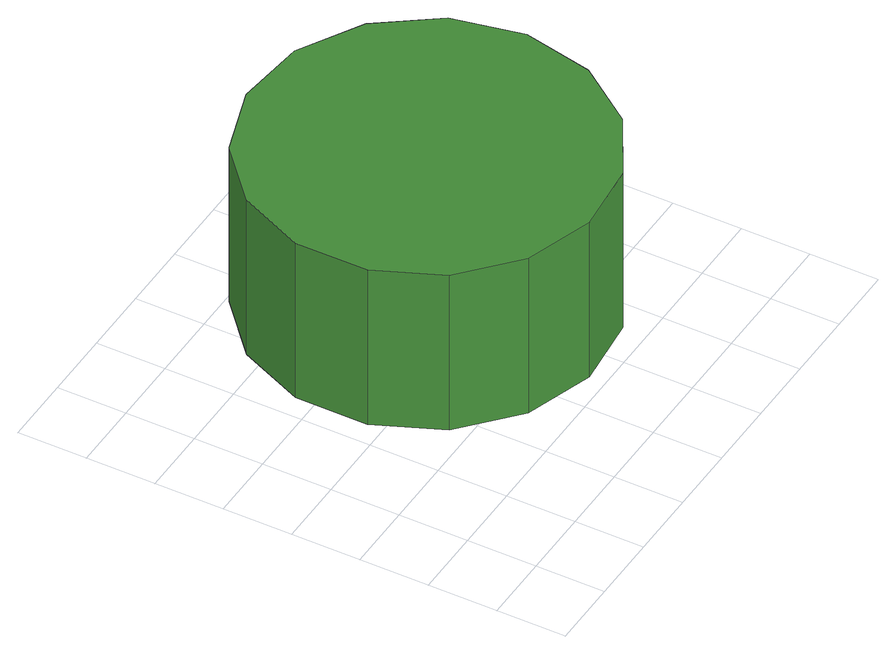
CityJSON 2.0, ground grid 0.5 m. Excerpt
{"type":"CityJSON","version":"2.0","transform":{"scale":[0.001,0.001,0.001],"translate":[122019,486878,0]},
"CityObjects":{
"tree1":{"type":"SolitaryVegetationObject","attributes":{"function":"something"},"geometry":[{"type":"MultiSurface","lod":"1","boundaries":[[[0,1,2,3,4,5,6,7,8,9,10,11,12,13,14]],[[15,16,17,18,19,20,21,22,23,24,25,26,27,28,29]],[[0,29,28,1]],[[1,28,27,2]],[[2,27,26,3]],[[3,26,25,4]],[[4,25,24,5]],[[5,24,23,6]],[[6,23,22,7]],[[7,22,21,8]],[[8,21,20,9]],[[9,20,19,10]],[[10,19,18,11]],[[11,18,17,12]],[[12,17,16,13]],[[13,16,15,14]],[[14,15,29,0]]]}]}
},
"vertices":[
[3167,1879,2210],[3058,2393,2210],[2750,2817,2210],[2295,3080,2210],[1773,3135,2210],[1274,2972,2210],[883,2621,2210],[670,2142,2210],[670,1617,2210],[883,1137,2210],[1274,786,2210],[1773,624,2210],[2295,678,2210],[2750,941,2210],[3058,1366,2210],[3058,1366,920],[2750,941,920],[2295,678,920],[1773,624,920],[1274,786,920],[883,1137,920],[670,1617,920],[670,2142,920],[883,2621,920],[1274,2972,920],[1773,3135,920],[2295,3080,920],[2750,2817,920],[3058,2393,920],[3167,1879,920]
]}
